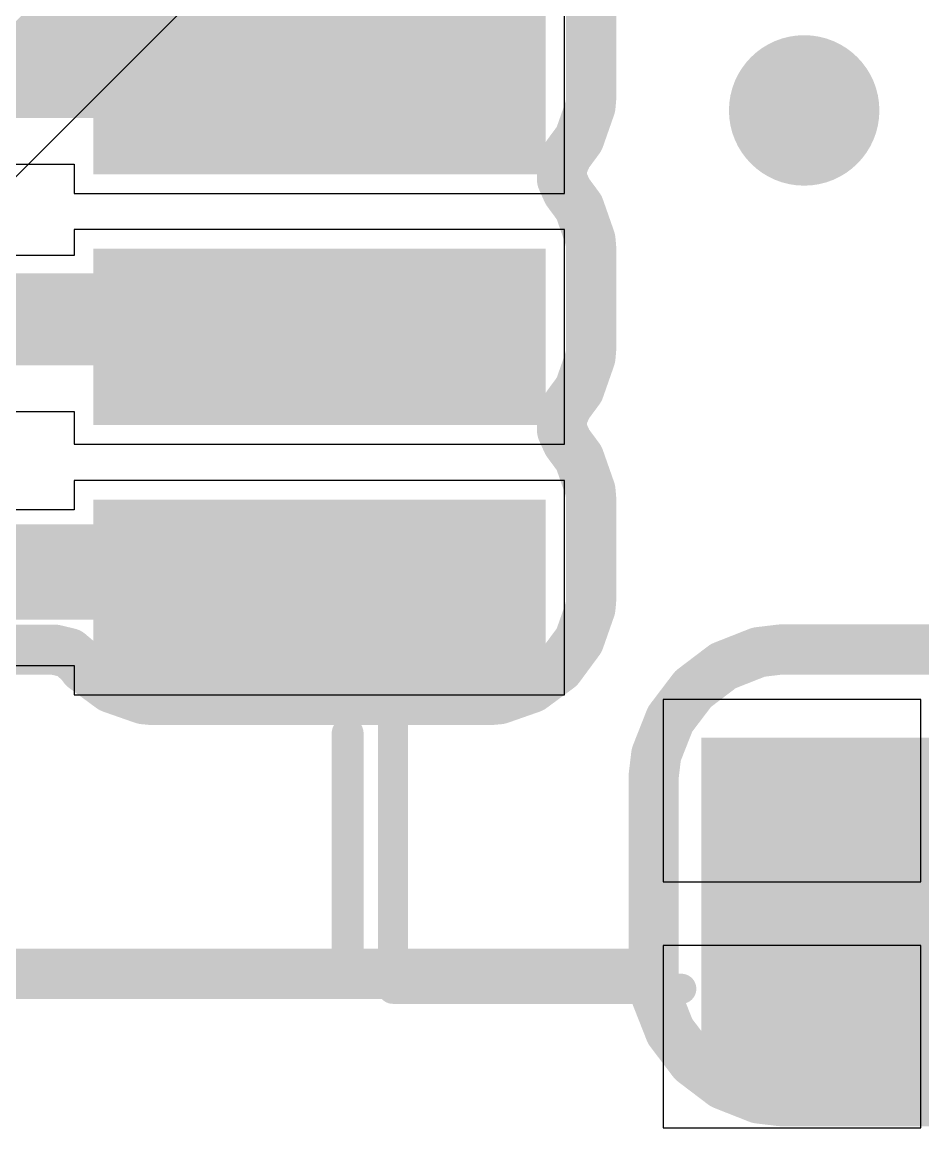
# Model space of a CAD drawing. Header units: inches. Extents: x 0 to 12.4, y -0.6 to 2.2.
# Drawn here: x 2.3389 to 2.4803, y 0.6972 to 0.8708 of the extents above; entities that cross this region are included whole.
import ezdxf

# ---------------------------------------------------------------- set-up
doc = ezdxf.new("R2010")
doc.units = ezdxf.units.IN
doc.header["$MEASUREMENT"] = 0
for name, color, linetype in [('Bottom Layer', 5, 'Continuous'), ('Dimension', 6, 'Continuous'), ('Mechanical 4', 56, 'Continuous'), ('Top Layer', 1, 'Continuous'), ('Top Overlay', 2, 'Continuous'), ('Top Paste', 8, 'Continuous'), ('Top Solder', 216, 'Continuous')]:
    doc.layers.add(name, color=color, linetype=linetype)

# ---------------------------------------------------------------- blocks, each defined once
blk = doc.blocks.new('V________T______55')
at = {"layer": 'Top Layer'}
for points in [[(0.12598435, 0.08513775), (0.17322845, 0.08513775), (0.17322845, 0.01427165), (0.12598435, 0.01427165)], [(0.0098426, -0.01820865), (0.0295276, -0.01820865), (0.0295276, -0.08120075), (0.0098426, -0.08120075)], [(0.0492127, -0.01820865), (0.0688977, -0.01820865), (0.0688977, -0.08120075), (0.0492127, -0.08120075)], [(0.0885828, -0.01820865), (0.1082678, -0.01820865), (0.1082678, -0.08120075), (0.0885828, -0.08120075)]]:
    blk.add_hatch(color=1, dxfattribs=at).paths.add_polyline_path(points)
at = {"layer": 'Top Paste'}
for points in [[(0.12598435, 0.08513775), (0.17322845, 0.08513775), (0.17322845, 0.01427165), (0.12598435, 0.01427165)], [(0.0098426, -0.01820865), (0.0295276, -0.01820865), (0.0295276, -0.08120075), (0.0098426, -0.08120075)], [(0.0492127, -0.01820865), (0.0688977, -0.01820865), (0.0688977, -0.08120075), (0.0492127, -0.08120075)], [(0.0885828, -0.01820865), (0.1082678, -0.01820865), (0.1082678, -0.08120075), (0.0885828, -0.08120075)]]:
    blk.add_hatch(color=8, dxfattribs=at).paths.add_polyline_path(points)
at = {"layer": 'Top Solder'}
for points in [[(0.12198435, 0.08913775), (0.17722845, 0.08913775), (0.17722845, 0.01027165), (0.12198435, 0.01027165)], [(0.0058426, -0.01420865), (0.0335276, -0.01420865), (0.0335276, -0.08520075), (0.0058426, -0.08520075)], [(0.0452127, -0.01420865), (0.0728977, -0.01420865), (0.0728977, -0.08520075), (0.0452127, -0.08520075)], [(0.0845828, -0.01420865), (0.1122678, -0.01420865), (0.1122678, -0.08520075), (0.0845828, -0.08520075)]]:
    blk.add_hatch(color=216, dxfattribs=at).paths.add_polyline_path(points)
at = {"layer": 'Top Overlay'}
for points in [[(0.1598112, -0.0452756, 0.005, 0.005, 0), (0.1598112, -0.0047402, 0.005, 0.005, 0)], [(0.1598112, -0.0452756, 0.005, 0.005, 0), (0.1212758, -0.0452756, 0.005, 0.005, 0)]]:
    blk.add_lwpolyline(points, format="xyseb", dxfattribs=at)
for points in [[(0.1585612, -0.0047402, 0.0025, 0.0025, 1), (0.1610612, -0.0047402, 0.0025, 0.0025, 1)], [(0.1200258, -0.0452756, 0.0025, 0.0025, 1), (0.1225258, -0.0452756, 0.0025, 0.0025, 1)], [(0.1585612, -0.0452756, 0.0025, 0.0025, 1), (0.1610612, -0.0452756, 0.0025, 0.0025, 1)], [(0.1585612, -0.0452756, 0.0025, 0.0025, 1), (0.1610612, -0.0452756, 0.0025, 0.0025, 1)]]:
    blk.add_lwpolyline(points, format="xyseb", close=True, dxfattribs=at)

msp = doc.modelspace()

# ---------------------------------------------------------------- hatches: boundary and pattern name
at = {"layer": 'Dimension'}
h = msp.add_hatch(color=6, dxfattribs=at)
edge = h.paths.add_edge_path()
edge.add_arc((2.4617068, 0.8569651), 0.011811, 0, 360)

# ---------------------------------------------------------------- linework, layer by layer
at = {"layer": 'Bottom Layer'}
msp.add_line((2.3330079, 0.8416261), (2.4556515, 0.9642697), dxfattribs=at)
msp.add_lwpolyline([(2.2960079, 0.8219291, 0.01, 0.01, 0), (2.447, 0.9729212, 0.01, 0.01, 0)], format="xyseb", dxfattribs=at)
at = {"layer": 'Dimension'}
for points in [[(2.428262, 0.8587657, 0.007874, 0.007874, 0), (2.428262, 0.8748496, 0.007874, 0.007874, 0)], [(2.3337541, 0.8668076, 0.007874, 0.007874, 0), (2.3859194, 0.8668076, 0.007874, 0.007874, 0)], [(2.4263837, 0.8525209, 0.007874, 0.007874, 0), (2.4281496, 0.8575675, 0.007874, 0.007874, 0)], [(2.4281496, 0.8575675, 0.007874, 0.007874, 0), (2.428262, 0.8587657, 0.007874, 0.007874, 0)], [(2.424539, 0.8500214, 0.007874, 0.007874, 0), (2.4263837, 0.8525209, 0.007874, 0.007874, 0)], [(2.4236944, 0.8481496, 0.007874, 0.007874, 0), (2.424539, 0.8500214, 0.007874, 0.007874, 0)], [(2.4236944, 0.8460958, 0.007874, 0.007874, 0), (2.4236944, 0.8481496, 0.007874, 0.007874, 0)], [(2.4236944, 0.8460958, 0.007874, 0.007874, 0), (2.424539, 0.8442238, 0.007874, 0.007874, 0)], [(2.424539, 0.8442238, 0.007874, 0.007874, 0), (2.4263837, 0.8417243, 0.007874, 0.007874, 0)], [(2.4263837, 0.8417243, 0.007874, 0.007874, 0), (2.4281496, 0.8366777, 0.007874, 0.007874, 0)], [(2.4281496, 0.8366777, 0.007874, 0.007874, 0), (2.428262, 0.8354795, 0.007874, 0.007874, 0)], [(2.428262, 0.8193956, 0.007874, 0.007874, 0), (2.428262, 0.8354795, 0.007874, 0.007874, 0)], [(2.3042265, 0.8274376, 0.007874, 0.007874, 0), (2.3859194, 0.8274376, 0.007874, 0.007874, 0)], [(2.4281496, 0.8181974, 0.007874, 0.007874, 0), (2.428262, 0.8193956, 0.007874, 0.007874, 0)], [(2.4263837, 0.8131509, 0.007874, 0.007874, 0), (2.4281496, 0.8181974, 0.007874, 0.007874, 0)], [(2.424539, 0.8106514, 0.007874, 0.007874, 0), (2.4263837, 0.8131509, 0.007874, 0.007874, 0)], [(2.4236944, 0.8087794, 0.007874, 0.007874, 0), (2.424539, 0.8106514, 0.007874, 0.007874, 0)], [(2.4236944, 0.8067256, 0.007874, 0.007874, 0), (2.4236944, 0.8087794, 0.007874, 0.007874, 0)], [(2.4236944, 0.8067256, 0.007874, 0.007874, 0), (2.424539, 0.8048537, 0.007874, 0.007874, 0)], [(2.424539, 0.8048537, 0.007874, 0.007874, 0), (2.4263837, 0.8023542, 0.007874, 0.007874, 0)], [(2.4263837, 0.8023542, 0.007874, 0.007874, 0), (2.4281496, 0.7973076, 0.007874, 0.007874, 0)], [(2.4281496, 0.7973076, 0.007874, 0.007874, 0), (2.428262, 0.7961095, 0.007874, 0.007874, 0)], [(2.428262, 0.7800255, 0.007874, 0.007874, 0), (2.428262, 0.7961095, 0.007874, 0.007874, 0)], [(2.2845415, 0.7880675, 0.007874, 0.007874, 0), (2.3859194, 0.7880675, 0.007874, 0.007874, 0)], [(2.4281496, 0.7788274, 0.007874, 0.007874, 0), (2.428262, 0.7800255, 0.007874, 0.007874, 0)], [(2.4263837, 0.7737808, 0.007874, 0.007874, 0), (2.4281496, 0.7788274, 0.007874, 0.007874, 0)], [(2.4232088, 0.7694789, 0.007874, 0.007874, 0), (2.4263837, 0.7737808, 0.007874, 0.007874, 0)], [(2.2833006, 0.7722998, 0.007874, 0.007874, 0), (2.3440837, 0.7722998, 0.007874, 0.007874, 0)], [(2.3440837, 0.7722998, 0.007874, 0.007874, 0), (2.3462838, 0.7717759, 0.007874, 0.007874, 0)], [(2.4548695, 0.7719583, 0.007874, 0.007874, 0), (2.4578965, 0.7723218, 0.007874, 0.007874, 0)], [(2.4578965, 0.7723218, 0.007874, 0.007874, 0), (2.4578971, 0.7723218, 0.007874, 0.007874, 0)], [(2.4578971, 0.7723218, 0.007874, 0.007874, 0), (2.4580414, 0.7723391, 0.007874, 0.007874, 0)], [(2.4580414, 0.7723391, 0.007874, 0.007874, 0), (2.5126164, 0.7723391, 0.007874, 0.007874, 0)], [(2.3462838, 0.7717759, 0.007874, 0.007874, 0), (2.3480116, 0.7703169, 0.007874, 0.007874, 0)], [(2.3480116, 0.7703169, 0.007874, 0.007874, 0), (2.3486301, 0.7694789, 0.007874, 0.007874, 0)], [(2.449327, 0.7698578, 0.007874, 0.007874, 0), (2.4542674, 0.7718061, 0.007874, 0.007874, 0)], [(2.4542674, 0.7718061, 0.007874, 0.007874, 0), (2.4542675, 0.7718061, 0.007874, 0.007874, 0)], [(2.4542675, 0.7718061, 0.007874, 0.007874, 0), (2.4545587, 0.7719209, 0.007874, 0.007874, 0)], [(2.4545587, 0.7719209, 0.007874, 0.007874, 0), (2.4548692, 0.7719582, 0.007874, 0.007874, 0)], [(2.4548692, 0.7719582, 0.007874, 0.007874, 0), (2.4548695, 0.7719583, 0.007874, 0.007874, 0)], [(2.3486301, 0.7694789, 0.007874, 0.007874, 0), (2.3489244, 0.7692617, 0.007874, 0.007874, 0)], [(2.3489244, 0.7692617, 0.007874, 0.007874, 0), (2.3489246, 0.7692615, 0.007874, 0.007874, 0)], [(2.3489246, 0.7692615, 0.007874, 0.007874, 0), (2.3523287, 0.7667492, 0.007874, 0.007874, 0)], [(2.4189069, 0.766304, 0.007874, 0.007874, 0), (2.4232088, 0.7694789, 0.007874, 0.007874, 0)], [(2.444535, 0.766337, 0.007874, 0.007874, 0), (2.4487501, 0.7695334, 0.007874, 0.007874, 0)], [(2.4487501, 0.7695335, 0.007874, 0.007874, 0), (2.4490162, 0.7697352, 0.007874, 0.007874, 0)], [(2.4487501, 0.7695334, 0.007874, 0.007874, 0), (2.4487501, 0.7695335, 0.007874, 0.007874, 0)], [(2.4490162, 0.7697352, 0.007874, 0.007874, 0), (2.4493268, 0.7698578, 0.007874, 0.007874, 0)], [(2.4493268, 0.7698578, 0.007874, 0.007874, 0), (2.449327, 0.7698578, 0.007874, 0.007874, 0)], [(2.3523287, 0.7667492, 0.007874, 0.007874, 0), (2.352932, 0.766304, 0.007874, 0.007874, 0)], [(2.352932, 0.766304, 0.007874, 0.007874, 0), (2.3579785, 0.7645381, 0.007874, 0.007874, 0)], [(2.4138604, 0.7645381, 0.007874, 0.007874, 0), (2.4189069, 0.766304, 0.007874, 0.007874, 0)], [(2.4410615, 0.7619056, 0.007874, 0.007874, 0), (2.4440672, 0.7658693, 0.007874, 0.007874, 0)], [(2.4440672, 0.7658693, 0.007874, 0.007874, 0), (2.4440674, 0.7658695, 0.007874, 0.007874, 0)], [(2.4440674, 0.7658695, 0.007874, 0.007874, 0), (2.444269, 0.7661353, 0.007874, 0.007874, 0)], [(2.444269, 0.7661353, 0.007874, 0.007874, 0), (2.4445348, 0.7663369, 0.007874, 0.007874, 0)], [(2.4445348, 0.7663369, 0.007874, 0.007874, 0), (2.444535, 0.766337, 0.007874, 0.007874, 0)], [(2.3579785, 0.7645381, 0.007874, 0.007874, 0), (2.3591767, 0.7644257, 0.007874, 0.007874, 0)], [(2.3591767, 0.7644257, 0.007874, 0.007874, 0), (2.4125483, 0.7644257, 0.007874, 0.007874, 0)], [(2.4125483, 0.7644257, 0.007874, 0.007874, 0), (2.4126622, 0.7644257, 0.007874, 0.007874, 0)], [(2.4126622, 0.7644257, 0.007874, 0.007874, 0), (2.4138604, 0.7645381, 0.007874, 0.007874, 0)], [(2.440669, 0.761388, 0.007874, 0.007874, 0), (2.4410615, 0.7619056, 0.007874, 0.007874, 0)], [(2.4390141, 0.7571914, 0.007874, 0.007874, 0), (2.4405465, 0.7610773, 0.007874, 0.007874, 0)], [(2.4405465, 0.7610774, 0.007874, 0.007874, 0), (2.440669, 0.761388, 0.007874, 0.007874, 0)], [(2.4405465, 0.7610773, 0.007874, 0.007874, 0), (2.4405465, 0.7610774, 0.007874, 0.007874, 0)], [(2.4384833, 0.7558456, 0.007874, 0.007874, 0), (2.4390141, 0.7571914, 0.007874, 0.007874, 0)], [(2.4380825, 0.7525077, 0.007874, 0.007874, 0), (2.438446, 0.7555348, 0.007874, 0.007874, 0)], [(2.438446, 0.755535, 0.007874, 0.007874, 0), (2.4384833, 0.7558456, 0.007874, 0.007874, 0)], [(2.438446, 0.7555348, 0.007874, 0.007874, 0), (2.438446, 0.755535, 0.007874, 0.007874, 0)], [(2.4380651, 0.7523628, 0.007874, 0.007874, 0), (2.4380824, 0.7525071, 0.007874, 0.007874, 0)], [(2.4380651, 0.7214099, 0.007874, 0.007874, 0), (2.4380651, 0.7523628, 0.007874, 0.007874, 0)], [(2.4380824, 0.7525071, 0.007874, 0.007874, 0), (2.4380825, 0.7525077, 0.007874, 0.007874, 0)], [(2.1090691, 0.7214099, 0.007874, 0.007874, 0), (2.4380651, 0.7214099, 0.007874, 0.007874, 0)], [(2.1090691, 0.7214099, 0.007874, 0.007874, 0), (2.4380651, 0.7214099, 0.007874, 0.007874, 0)], [(2.4380651, 0.7214099, 0.007874, 0.007874, 0), (2.4380824, 0.7212656, 0.007874, 0.007874, 0)], [(2.4380824, 0.7212656, 0.007874, 0.007874, 0), (2.4380825, 0.7212651, 0.007874, 0.007874, 0)], [(2.4380825, 0.7212651, 0.007874, 0.007874, 0), (2.438446, 0.718238, 0.007874, 0.007874, 0)], [(2.438446, 0.7182378, 0.007874, 0.007874, 0), (2.438446, 0.718238, 0.007874, 0.007874, 0)], [(2.438446, 0.7182378, 0.007874, 0.007874, 0), (2.4384833, 0.7179272, 0.007874, 0.007874, 0)], [(2.4384833, 0.7179272, 0.007874, 0.007874, 0), (2.440669, 0.7123847, 0.007874, 0.007874, 0)], [(2.440669, 0.7123847, 0.007874, 0.007874, 0), (2.444269, 0.7076375, 0.007874, 0.007874, 0)], [(2.444269, 0.7076375, 0.007874, 0.007874, 0), (2.4490162, 0.7040375, 0.007874, 0.007874, 0)], [(2.4490162, 0.7040375, 0.007874, 0.007874, 0), (2.4545587, 0.7018519, 0.007874, 0.007874, 0)], [(2.4545587, 0.7018519, 0.007874, 0.007874, 0), (2.4580414, 0.7014336, 0.007874, 0.007874, 0)], [(2.4580414, 0.7014336, 0.007874, 0.007874, 0), (2.5124707, 0.7014336, 0.007874, 0.007874, 0)]]:
    msp.add_lwpolyline(points, format="xyseb", dxfattribs=at)
for points in [[(2.3839509, 0.8668076, 0.003937, 0.003937, 1), (2.3878879, 0.8668076, 0.003937, 0.003937, 1)], [(2.4261811, 0.8575675, 0.003937, 0.003937, 1), (2.4301181, 0.8575675, 0.003937, 0.003937, 1)], [(2.4261811, 0.8575675, 0.003937, 0.003937, 1), (2.4301181, 0.8575675, 0.003937, 0.003937, 1)], [(2.4262935, 0.8587657, 0.003937, 0.003937, 1), (2.4302305, 0.8587657, 0.003937, 0.003937, 1)], [(2.4262935, 0.8587657, 0.003937, 0.003937, 1), (2.4302305, 0.8587657, 0.003937, 0.003937, 1)], [(2.4244152, 0.8525209, 0.003937, 0.003937, 1), (2.4283522, 0.8525209, 0.003937, 0.003937, 1)], [(2.4244152, 0.8525209, 0.003937, 0.003937, 1), (2.4283522, 0.8525209, 0.003937, 0.003937, 1)], [(2.4225705, 0.8500214, 0.003937, 0.003937, 1), (2.4265075, 0.8500214, 0.003937, 0.003937, 1)], [(2.4225705, 0.8500214, 0.003937, 0.003937, 1), (2.4265075, 0.8500214, 0.003937, 0.003937, 1)], [(2.4217259, 0.8481496, 0.003937, 0.003937, 1), (2.4256629, 0.8481496, 0.003937, 0.003937, 1)], [(2.4217259, 0.8481496, 0.003937, 0.003937, 1), (2.4256629, 0.8481496, 0.003937, 0.003937, 1)], [(2.4217259, 0.8460958, 0.003937, 0.003937, 1), (2.4256629, 0.8460958, 0.003937, 0.003937, 1)], [(2.4217259, 0.8460958, 0.003937, 0.003937, 1), (2.4256629, 0.8460958, 0.003937, 0.003937, 1)], [(2.4225705, 0.8442238, 0.003937, 0.003937, 1), (2.4265075, 0.8442238, 0.003937, 0.003937, 1)], [(2.4225705, 0.8442238, 0.003937, 0.003937, 1), (2.4265075, 0.8442238, 0.003937, 0.003937, 1)], [(2.4244152, 0.8417243, 0.003937, 0.003937, 1), (2.4283522, 0.8417243, 0.003937, 0.003937, 1)], [(2.4244152, 0.8417243, 0.003937, 0.003937, 1), (2.4283522, 0.8417243, 0.003937, 0.003937, 1)], [(2.4261811, 0.8366777, 0.003937, 0.003937, 1), (2.4301181, 0.8366777, 0.003937, 0.003937, 1)], [(2.4261811, 0.8366777, 0.003937, 0.003937, 1), (2.4301181, 0.8366777, 0.003937, 0.003937, 1)], [(2.4262935, 0.8354795, 0.003937, 0.003937, 1), (2.4302305, 0.8354795, 0.003937, 0.003937, 1)], [(2.4262935, 0.8354795, 0.003937, 0.003937, 1), (2.4302305, 0.8354795, 0.003937, 0.003937, 1)], [(2.3839509, 0.8274376, 0.003937, 0.003937, 1), (2.3878879, 0.8274376, 0.003937, 0.003937, 1)], [(2.4262935, 0.8193956, 0.003937, 0.003937, 1), (2.4302305, 0.8193956, 0.003937, 0.003937, 1)], [(2.4262935, 0.8193956, 0.003937, 0.003937, 1), (2.4302305, 0.8193956, 0.003937, 0.003937, 1)], [(2.4261811, 0.8181974, 0.003937, 0.003937, 1), (2.4301181, 0.8181974, 0.003937, 0.003937, 1)], [(2.4261811, 0.8181974, 0.003937, 0.003937, 1), (2.4301181, 0.8181974, 0.003937, 0.003937, 1)], [(2.4244152, 0.8131509, 0.003937, 0.003937, 1), (2.4283522, 0.8131509, 0.003937, 0.003937, 1)], [(2.4244152, 0.8131509, 0.003937, 0.003937, 1), (2.4283522, 0.8131509, 0.003937, 0.003937, 1)], [(2.4225705, 0.8106514, 0.003937, 0.003937, 1), (2.4265075, 0.8106514, 0.003937, 0.003937, 1)], [(2.4225705, 0.8106514, 0.003937, 0.003937, 1), (2.4265075, 0.8106514, 0.003937, 0.003937, 1)], [(2.4217259, 0.8087794, 0.003937, 0.003937, 1), (2.4256629, 0.8087794, 0.003937, 0.003937, 1)], [(2.4217259, 0.8087794, 0.003937, 0.003937, 1), (2.4256629, 0.8087794, 0.003937, 0.003937, 1)], [(2.4217259, 0.8067256, 0.003937, 0.003937, 1), (2.4256629, 0.8067256, 0.003937, 0.003937, 1)], [(2.4217259, 0.8067256, 0.003937, 0.003937, 1), (2.4256629, 0.8067256, 0.003937, 0.003937, 1)], [(2.4225705, 0.8048537, 0.003937, 0.003937, 1), (2.4265075, 0.8048537, 0.003937, 0.003937, 1)], [(2.4225705, 0.8048537, 0.003937, 0.003937, 1), (2.4265075, 0.8048537, 0.003937, 0.003937, 1)], [(2.4244152, 0.8023542, 0.003937, 0.003937, 1), (2.4283522, 0.8023542, 0.003937, 0.003937, 1)], [(2.4244152, 0.8023542, 0.003937, 0.003937, 1), (2.4283522, 0.8023542, 0.003937, 0.003937, 1)], [(2.4261811, 0.7973076, 0.003937, 0.003937, 1), (2.4301181, 0.7973076, 0.003937, 0.003937, 1)], [(2.4261811, 0.7973076, 0.003937, 0.003937, 1), (2.4301181, 0.7973076, 0.003937, 0.003937, 1)], [(2.4262935, 0.7961095, 0.003937, 0.003937, 1), (2.4302305, 0.7961095, 0.003937, 0.003937, 1)], [(2.4262935, 0.7961095, 0.003937, 0.003937, 1), (2.4302305, 0.7961095, 0.003937, 0.003937, 1)], [(2.3839509, 0.7880675, 0.003937, 0.003937, 1), (2.3878879, 0.7880675, 0.003937, 0.003937, 1)], [(2.4262935, 0.7800255, 0.003937, 0.003937, 1), (2.4302305, 0.7800255, 0.003937, 0.003937, 1)], [(2.4262935, 0.7800255, 0.003937, 0.003937, 1), (2.4302305, 0.7800255, 0.003937, 0.003937, 1)], [(2.4261811, 0.7788274, 0.003937, 0.003937, 1), (2.4301181, 0.7788274, 0.003937, 0.003937, 1)], [(2.4261811, 0.7788274, 0.003937, 0.003937, 1), (2.4301181, 0.7788274, 0.003937, 0.003937, 1)], [(2.4244152, 0.7737808, 0.003937, 0.003937, 1), (2.4283522, 0.7737808, 0.003937, 0.003937, 1)], [(2.4244152, 0.7737808, 0.003937, 0.003937, 1), (2.4283522, 0.7737808, 0.003937, 0.003937, 1)], [(2.3421152, 0.7722998, 0.003937, 0.003937, 1), (2.3460522, 0.7722998, 0.003937, 0.003937, 1)], [(2.3421152, 0.7722998, 0.003937, 0.003937, 1), (2.3460522, 0.7722998, 0.003937, 0.003937, 1)], [(2.455928, 0.7723218, 0.003937, 0.003937, 1), (2.459865, 0.7723218, 0.003937, 0.003937, 1)], [(2.455928, 0.7723218, 0.003937, 0.003937, 1), (2.459865, 0.7723218, 0.003937, 0.003937, 1)], [(2.4559286, 0.7723218, 0.003937, 0.003937, 1), (2.4598656, 0.7723218, 0.003937, 0.003937, 1)], [(2.4559286, 0.7723218, 0.003937, 0.003937, 1), (2.4598656, 0.7723218, 0.003937, 0.003937, 1)], [(2.4560729, 0.7723391, 0.003937, 0.003937, 1), (2.4600099, 0.7723391, 0.003937, 0.003937, 1)], [(2.4560729, 0.7723391, 0.003937, 0.003937, 1), (2.4600099, 0.7723391, 0.003937, 0.003937, 1)], [(2.3443153, 0.7717759, 0.003937, 0.003937, 1), (2.3482523, 0.7717759, 0.003937, 0.003937, 1)], [(2.3443153, 0.7717759, 0.003937, 0.003937, 1), (2.3482523, 0.7717759, 0.003937, 0.003937, 1)], [(2.3460431, 0.7703169, 0.003937, 0.003937, 1), (2.3499801, 0.7703169, 0.003937, 0.003937, 1)], [(2.3460431, 0.7703169, 0.003937, 0.003937, 1), (2.3499801, 0.7703169, 0.003937, 0.003937, 1)], [(2.4522989, 0.7718061, 0.003937, 0.003937, 1), (2.4562359, 0.7718061, 0.003937, 0.003937, 1)], [(2.4522989, 0.7718061, 0.003937, 0.003937, 1), (2.4562359, 0.7718061, 0.003937, 0.003937, 1)], [(2.452299, 0.7718061, 0.003937, 0.003937, 1), (2.456236, 0.7718061, 0.003937, 0.003937, 1)], [(2.452299, 0.7718061, 0.003937, 0.003937, 1), (2.456236, 0.7718061, 0.003937, 0.003937, 1)], [(2.4525902, 0.7719209, 0.003937, 0.003937, 1), (2.4565272, 0.7719209, 0.003937, 0.003937, 1)], [(2.4525902, 0.7719209, 0.003937, 0.003937, 1), (2.4565272, 0.7719209, 0.003937, 0.003937, 1)], [(2.4529007, 0.7719582, 0.003937, 0.003937, 1), (2.4568377, 0.7719582, 0.003937, 0.003937, 1)], [(2.4529007, 0.7719582, 0.003937, 0.003937, 1), (2.4568377, 0.7719582, 0.003937, 0.003937, 1)], [(2.452901, 0.7719583, 0.003937, 0.003937, 1), (2.456838, 0.7719583, 0.003937, 0.003937, 1)], [(2.452901, 0.7719583, 0.003937, 0.003937, 1), (2.456838, 0.7719583, 0.003937, 0.003937, 1)], [(2.3466616, 0.7694789, 0.003937, 0.003937, 1), (2.3505986, 0.7694789, 0.003937, 0.003937, 1)], [(2.3466616, 0.7694789, 0.003937, 0.003937, 1), (2.3505986, 0.7694789, 0.003937, 0.003937, 1)], [(2.3469559, 0.7692617, 0.003937, 0.003937, 1), (2.3508929, 0.7692617, 0.003937, 0.003937, 1)], [(2.3469559, 0.7692617, 0.003937, 0.003937, 1), (2.3508929, 0.7692617, 0.003937, 0.003937, 1)], [(2.3469561, 0.7692615, 0.003937, 0.003937, 1), (2.3508931, 0.7692615, 0.003937, 0.003937, 1)], [(2.3469561, 0.7692615, 0.003937, 0.003937, 1), (2.3508931, 0.7692615, 0.003937, 0.003937, 1)], [(2.4212403, 0.7694789, 0.003937, 0.003937, 1), (2.4251773, 0.7694789, 0.003937, 0.003937, 1)], [(2.4212403, 0.7694789, 0.003937, 0.003937, 1), (2.4251773, 0.7694789, 0.003937, 0.003937, 1)], [(2.4467816, 0.7695335, 0.003937, 0.003937, 1), (2.4507186, 0.7695335, 0.003937, 0.003937, 1)], [(2.4467816, 0.7695335, 0.003937, 0.003937, 1), (2.4507186, 0.7695335, 0.003937, 0.003937, 1)], [(2.4467816, 0.7695334, 0.003937, 0.003937, 1), (2.4507186, 0.7695334, 0.003937, 0.003937, 1)], [(2.4467816, 0.7695334, 0.003937, 0.003937, 1), (2.4507186, 0.7695334, 0.003937, 0.003937, 1)], [(2.4470477, 0.7697352, 0.003937, 0.003937, 1), (2.4509847, 0.7697352, 0.003937, 0.003937, 1)], [(2.4470477, 0.7697352, 0.003937, 0.003937, 1), (2.4509847, 0.7697352, 0.003937, 0.003937, 1)], [(2.4473583, 0.7698578, 0.003937, 0.003937, 1), (2.4512953, 0.7698578, 0.003937, 0.003937, 1)], [(2.4473583, 0.7698578, 0.003937, 0.003937, 1), (2.4512953, 0.7698578, 0.003937, 0.003937, 1)], [(2.4473585, 0.7698578, 0.003937, 0.003937, 1), (2.4512955, 0.7698578, 0.003937, 0.003937, 1)], [(2.4473585, 0.7698578, 0.003937, 0.003937, 1), (2.4512955, 0.7698578, 0.003937, 0.003937, 1)], [(2.3503602, 0.7667492, 0.003937, 0.003937, 1), (2.3542972, 0.7667492, 0.003937, 0.003937, 1)], [(2.3503602, 0.7667492, 0.003937, 0.003937, 1), (2.3542972, 0.7667492, 0.003937, 0.003937, 1)], [(2.3509635, 0.766304, 0.003937, 0.003937, 1), (2.3549005, 0.766304, 0.003937, 0.003937, 1)], [(2.3509635, 0.766304, 0.003937, 0.003937, 1), (2.3549005, 0.766304, 0.003937, 0.003937, 1)], [(2.4169384, 0.766304, 0.003937, 0.003937, 1), (2.4208754, 0.766304, 0.003937, 0.003937, 1)], [(2.4169384, 0.766304, 0.003937, 0.003937, 1), (2.4208754, 0.766304, 0.003937, 0.003937, 1)], [(2.4420987, 0.7658693, 0.003937, 0.003937, 1), (2.4460357, 0.7658693, 0.003937, 0.003937, 1)], [(2.4420987, 0.7658693, 0.003937, 0.003937, 1), (2.4460357, 0.7658693, 0.003937, 0.003937, 1)], [(2.4420989, 0.7658695, 0.003937, 0.003937, 1), (2.4460359, 0.7658695, 0.003937, 0.003937, 1)], [(2.4420989, 0.7658695, 0.003937, 0.003937, 1), (2.4460359, 0.7658695, 0.003937, 0.003937, 1)], [(2.4423005, 0.7661353, 0.003937, 0.003937, 1), (2.4462375, 0.7661353, 0.003937, 0.003937, 1)], [(2.4423005, 0.7661353, 0.003937, 0.003937, 1), (2.4462375, 0.7661353, 0.003937, 0.003937, 1)], [(2.4425663, 0.7663369, 0.003937, 0.003937, 1), (2.4465033, 0.7663369, 0.003937, 0.003937, 1)], [(2.4425663, 0.7663369, 0.003937, 0.003937, 1), (2.4465033, 0.7663369, 0.003937, 0.003937, 1)], [(2.4425665, 0.766337, 0.003937, 0.003937, 1), (2.4465035, 0.766337, 0.003937, 0.003937, 1)], [(2.4425665, 0.766337, 0.003937, 0.003937, 1), (2.4465035, 0.766337, 0.003937, 0.003937, 1)], [(2.35601, 0.7645381, 0.003937, 0.003937, 1), (2.359947, 0.7645381, 0.003937, 0.003937, 1)], [(2.35601, 0.7645381, 0.003937, 0.003937, 1), (2.359947, 0.7645381, 0.003937, 0.003937, 1)], [(2.3572082, 0.7644257, 0.003937, 0.003937, 1), (2.3611452, 0.7644257, 0.003937, 0.003937, 1)], [(2.3572082, 0.7644257, 0.003937, 0.003937, 1), (2.3611452, 0.7644257, 0.003937, 0.003937, 1)], [(2.4105798, 0.7644257, 0.003937, 0.003937, 1), (2.4145168, 0.7644257, 0.003937, 0.003937, 1)], [(2.4105798, 0.7644257, 0.003937, 0.003937, 1), (2.4145168, 0.7644257, 0.003937, 0.003937, 1)], [(2.4106937, 0.7644257, 0.003937, 0.003937, 1), (2.4146307, 0.7644257, 0.003937, 0.003937, 1)], [(2.4106937, 0.7644257, 0.003937, 0.003937, 1), (2.4146307, 0.7644257, 0.003937, 0.003937, 1)], [(2.4118919, 0.7645381, 0.003937, 0.003937, 1), (2.4158289, 0.7645381, 0.003937, 0.003937, 1)], [(2.4118919, 0.7645381, 0.003937, 0.003937, 1), (2.4158289, 0.7645381, 0.003937, 0.003937, 1)], [(2.439093, 0.7619056, 0.003937, 0.003937, 1), (2.44303, 0.7619056, 0.003937, 0.003937, 1)], [(2.439093, 0.7619056, 0.003937, 0.003937, 1), (2.44303, 0.7619056, 0.003937, 0.003937, 1)], [(2.438578, 0.7610774, 0.003937, 0.003937, 1), (2.442515, 0.7610774, 0.003937, 0.003937, 1)], [(2.438578, 0.7610774, 0.003937, 0.003937, 1), (2.442515, 0.7610774, 0.003937, 0.003937, 1)], [(2.438578, 0.7610773, 0.003937, 0.003937, 1), (2.442515, 0.7610773, 0.003937, 0.003937, 1)], [(2.438578, 0.7610773, 0.003937, 0.003937, 1), (2.442515, 0.7610773, 0.003937, 0.003937, 1)], [(2.4387005, 0.761388, 0.003937, 0.003937, 1), (2.4426375, 0.761388, 0.003937, 0.003937, 1)], [(2.4387005, 0.761388, 0.003937, 0.003937, 1), (2.4426375, 0.761388, 0.003937, 0.003937, 1)], [(2.4370456, 0.7571914, 0.003937, 0.003937, 1), (2.4409826, 0.7571914, 0.003937, 0.003937, 1)], [(2.4370456, 0.7571914, 0.003937, 0.003937, 1), (2.4409826, 0.7571914, 0.003937, 0.003937, 1)], [(2.4364775, 0.755535, 0.003937, 0.003937, 1), (2.4404145, 0.755535, 0.003937, 0.003937, 1)], [(2.4364775, 0.755535, 0.003937, 0.003937, 1), (2.4404145, 0.755535, 0.003937, 0.003937, 1)], [(2.4364775, 0.7555348, 0.003937, 0.003937, 1), (2.4404145, 0.7555348, 0.003937, 0.003937, 1)], [(2.4364775, 0.7555348, 0.003937, 0.003937, 1), (2.4404145, 0.7555348, 0.003937, 0.003937, 1)], [(2.4365148, 0.7558456, 0.003937, 0.003937, 1), (2.4404518, 0.7558456, 0.003937, 0.003937, 1)], [(2.4365148, 0.7558456, 0.003937, 0.003937, 1), (2.4404518, 0.7558456, 0.003937, 0.003937, 1)], [(2.4360966, 0.7523628, 0.003937, 0.003937, 1), (2.4400336, 0.7523628, 0.003937, 0.003937, 1)], [(2.4360966, 0.7523628, 0.003937, 0.003937, 1), (2.4400336, 0.7523628, 0.003937, 0.003937, 1)], [(2.4361139, 0.7525071, 0.003937, 0.003937, 1), (2.4400509, 0.7525071, 0.003937, 0.003937, 1)], [(2.4361139, 0.7525071, 0.003937, 0.003937, 1), (2.4400509, 0.7525071, 0.003937, 0.003937, 1)], [(2.436114, 0.7525077, 0.003937, 0.003937, 1), (2.440051, 0.7525077, 0.003937, 0.003937, 1)], [(2.436114, 0.7525077, 0.003937, 0.003937, 1), (2.440051, 0.7525077, 0.003937, 0.003937, 1)], [(2.4360966, 0.7214099, 0.003937, 0.003937, 1), (2.4400336, 0.7214099, 0.003937, 0.003937, 1)], [(2.4360966, 0.7214099, 0.003937, 0.003937, 1), (2.4400336, 0.7214099, 0.003937, 0.003937, 1)], [(2.4360966, 0.7214099, 0.003937, 0.003937, 1), (2.4400336, 0.7214099, 0.003937, 0.003937, 1)], [(2.4360966, 0.7214099, 0.003937, 0.003937, 1), (2.4400336, 0.7214099, 0.003937, 0.003937, 1)], [(2.4361139, 0.7212656, 0.003937, 0.003937, 1), (2.4400509, 0.7212656, 0.003937, 0.003937, 1)], [(2.4361139, 0.7212656, 0.003937, 0.003937, 1), (2.4400509, 0.7212656, 0.003937, 0.003937, 1)], [(2.436114, 0.7212651, 0.003937, 0.003937, 1), (2.440051, 0.7212651, 0.003937, 0.003937, 1)], [(2.436114, 0.7212651, 0.003937, 0.003937, 1), (2.440051, 0.7212651, 0.003937, 0.003937, 1)], [(2.4364775, 0.718238, 0.003937, 0.003937, 1), (2.4404145, 0.718238, 0.003937, 0.003937, 1)], [(2.4364775, 0.718238, 0.003937, 0.003937, 1), (2.4404145, 0.718238, 0.003937, 0.003937, 1)], [(2.4364775, 0.7182378, 0.003937, 0.003937, 1), (2.4404145, 0.7182378, 0.003937, 0.003937, 1)], [(2.4364775, 0.7182378, 0.003937, 0.003937, 1), (2.4404145, 0.7182378, 0.003937, 0.003937, 1)], [(2.4365148, 0.7179272, 0.003937, 0.003937, 1), (2.4404518, 0.7179272, 0.003937, 0.003937, 1)], [(2.4365148, 0.7179272, 0.003937, 0.003937, 1), (2.4404518, 0.7179272, 0.003937, 0.003937, 1)], [(2.4387005, 0.7123847, 0.003937, 0.003937, 1), (2.4426375, 0.7123847, 0.003937, 0.003937, 1)], [(2.4387005, 0.7123847, 0.003937, 0.003937, 1), (2.4426375, 0.7123847, 0.003937, 0.003937, 1)], [(2.4423005, 0.7076375, 0.003937, 0.003937, 1), (2.4462375, 0.7076375, 0.003937, 0.003937, 1)], [(2.4423005, 0.7076375, 0.003937, 0.003937, 1), (2.4462375, 0.7076375, 0.003937, 0.003937, 1)], [(2.4470477, 0.7040375, 0.003937, 0.003937, 1), (2.4509847, 0.7040375, 0.003937, 0.003937, 1)], [(2.4470477, 0.7040375, 0.003937, 0.003937, 1), (2.4509847, 0.7040375, 0.003937, 0.003937, 1)], [(2.4525902, 0.7018519, 0.003937, 0.003937, 1), (2.4565272, 0.7018519, 0.003937, 0.003937, 1)], [(2.4525902, 0.7018519, 0.003937, 0.003937, 1), (2.4565272, 0.7018519, 0.003937, 0.003937, 1)], [(2.4560729, 0.7014336, 0.003937, 0.003937, 1), (2.4600099, 0.7014336, 0.003937, 0.003937, 1)], [(2.4560729, 0.7014336, 0.003937, 0.003937, 1), (2.4600099, 0.7014336, 0.003937, 0.003937, 1)]]:
    msp.add_lwpolyline(points, format="xyseb", close=True, dxfattribs=at)
at = {"layer": 'Mechanical 4'}
for points in [[(2.3971417, 0.7190708, 0.0047244, 0.0047244, 0), (2.3971417, 0.7604093, 0.0047244, 0.0047244, 0)], [(2.3971417, 0.7190708, 0.0047244, 0.0047244, 0), (2.4424173, 0.7190708, 0.0047244, 0.0047244, 0)]]:
    msp.add_lwpolyline(points, format="xyseb", dxfattribs=at)
for points in [[(2.3959606, 0.7604093, 0.0023622, 0.0023622, 1), (2.3983228, 0.7604093, 0.0023622, 0.0023622, 1)], [(2.3959606, 0.7190708, 0.0023622, 0.0023622, 1), (2.3983228, 0.7190708, 0.0023622, 0.0023622, 1)], [(2.3959606, 0.7190708, 0.0023622, 0.0023622, 1), (2.3983228, 0.7190708, 0.0023622, 0.0023622, 1)], [(2.4412362, 0.7190708, 0.0023622, 0.0023622, 1), (2.4435984, 0.7190708, 0.0023622, 0.0023622, 1)]]:
    msp.add_lwpolyline(points, format="xyseb", close=True, dxfattribs=at)
at = {"layer": 'Top Layer'}
for p, q in [((2.4240945, 0.843937), (2.4240945, 0.877622)), ((2.3172206, 0.8485444), (2.3471025, 0.8485444)), ((2.3471025, 0.8485444), (2.3471025, 0.843937)), ((2.3471025, 0.843937), (2.4240945, 0.843937)), ((2.4240945, 0.8382519), (2.3471025, 0.8382519)), ((2.3471025, 0.8382519), (2.3471025, 0.8341642)), ((2.4240945, 0.8045669), (2.4240945, 0.8382519)), ((2.3471025, 0.8341642), (2.3103756, 0.8341642)), ((2.3103756, 0.809694), (2.3471025, 0.809694)), ((2.3471025, 0.809694), (2.3471025, 0.8045669)), ((2.3471025, 0.8045669), (2.4240945, 0.8045669)), ((2.4240945, 0.7988818), (2.3471025, 0.7988818)), ((2.3471025, 0.7988818), (2.3471025, 0.7942744)), ((2.4240945, 0.7651968), (2.4240945, 0.7988818)), ((2.3471025, 0.7942744), (2.3091181, 0.7942744)), ((2.314186, 0.7698042), (2.3471025, 0.7698042)), ((2.3471025, 0.7698042), (2.3471025, 0.7651968)), ((2.3471025, 0.7651968), (2.4240945, 0.7651968)), ((2.4800079, 0.7644802), (2.4395749, 0.7644802)), ((2.4395749, 0.7644802), (2.4395749, 0.7358582)), ((2.4800079, 0.7358582), (2.4800079, 0.7644802)), ((2.4395749, 0.7358582), (2.4800079, 0.7358582)), ((2.4800079, 0.7258582), (2.4395749, 0.7258582)), ((2.4395749, 0.7258582), (2.4395749, 0.6972362)), ((2.4800079, 0.6972362), (2.4800079, 0.7258582)), ((2.4395749, 0.6972362), (2.4800079, 0.6972362))]:
    msp.add_line(p, q, dxfattribs=at)
for points in [[(2.3172206, 0.8607795, 0.01, 0.01, 0), (2.3855985, 0.8607795, 0.01, 0.01, 0)], [(2.2960079, 0.8219291, 0.01, 0.01, 0), (2.3850788, 0.8219291, 0.01, 0.01, 0)], [(2.3091181, 0.7820393, 0.01, 0.01, 0), (2.3855985, 0.7820393, 0.01, 0.01, 0)]]:
    msp.add_lwpolyline(points, format="xyseb", dxfattribs=at)
for points in [[(2.3830985, 0.8607795, 0.005, 0.005, 1), (2.3880985, 0.8607795, 0.005, 0.005, 1)], [(2.3825788, 0.8219291, 0.005, 0.005, 1), (2.3875788, 0.8219291, 0.005, 0.005, 1)], [(2.3830985, 0.7820393, 0.005, 0.005, 1), (2.3880985, 0.7820393, 0.005, 0.005, 1)]]:
    msp.add_lwpolyline(points, format="xyseb", close=True, dxfattribs=at)

# ---------------------------------------------------------------- block references
at = {"rotation": 270}
msp.add_blockref('V________T______55', (2.4353032, 0.8804646), dxfattribs=at)

doc.saveas('drawing.dxf')
